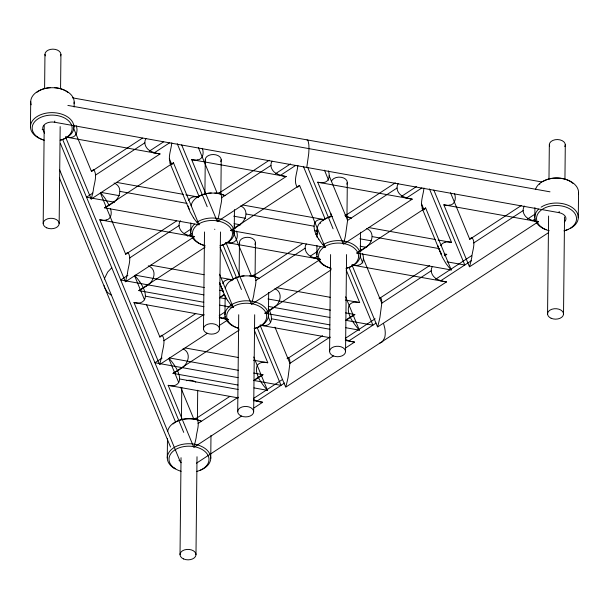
<?xml version="1.0" encoding="UTF-8"?>
<svg xmlns="http://www.w3.org/2000/svg" width="609" height="609" viewBox="0 0 609 609"><rect width="100%" height="100%" fill="white"/><g stroke="black" fill="none" stroke-linecap="round" stroke-linejoin="round"><path stroke-width="0.91" d="M91.198 199.036L65.566 137.01L160.053 153.948L91.198 199.036L91.525 197.841A34.074 6.394 -79.8 0 0 93.253 190.724C93.748 184.245 97.897 175.308 93.748 169.751A33.031 6.197 -79.8 0 0 91.799 171.121L91.487 171.479L73.864 128.834M127.456 273.494C127.966 267.008 132.1 258.087 127.959 252.529M159.939 363.375A34.074 6.394 -79.8 0 0 161.667 356.273C162.161 349.794 166.318 340.85 162.169 335.3M171.829 142.818A34.074 6.394 -79.8 0 0 171.677 143.503C171.19 149.981 167.033 158.926 171.182 164.476A33.031 6.197 -79.8 0 0 173.131 163.113L173.443 162.748L199.082 224.782L104.588 207.844L173.443 162.748M194.126 446.237L194.126 446.237A33.031 6.197 -79.8 0 0 196.174 437.658C196.433 431.804 200.757 422.448 196.09 418.109A34.074 6.394 -79.8 0 0 194.576 419.243M217.611 220.42A33.031 6.197 -79.8 0 0 219.643 211.94C219.902 206.078 224.219 196.73 219.56 192.391A34.074 6.394 -79.8 0 0 218.052 193.525M251.822 303.198A33.031 6.197 -79.8 0 0 253.854 294.71C254.105 288.856 258.429 279.501 253.77 275.161M424.016 188.021A34.074 6.394 -79.8 0 0 423.864 188.706C423.369 195.184 419.213 204.129 423.362 209.679A33.031 6.197 -79.8 0 0 425.318 208.308L425.63 207.951L451.261 269.977L356.775 253.039L425.63 207.951M469.798 265.623A33.031 6.197 -79.8 0 0 471.83 257.143C472.089 251.281 476.405 241.933 471.747 237.586A34.074 6.394 -79.8 0 0 470.079 238.903L469.76 239.284L450.538 192.756M30.45 126.817L30.716 101.513M43.193 223.518L44.213 125.644M44.602 88.587L44.959 54.376M59.157 223.526L60.169 126.611M60.573 88.602L60.93 54.391M73.917 127.342L73.94 125.127M74.131 107.024L74.184 102.038M167.277 457.907L167.483 438.518M180.02 554.609L181.033 457.686M181.436 419.677L181.771 387.37M190.746 232.189L190.845 222.955M195.984 554.624L197.012 456.75M197.4 419.692L197.704 390.24M203.49 328.89L204.502 231.968M204.906 193.959L205.263 159.748M210.744 458.44L210.988 435.351M219.453 328.906L220.473 231.983M220.869 193.974L221.227 159.764M224.957 314.967L225.163 295.571M234.214 232.714L234.237 230.499M234.252 229.022L234.457 209.633M237.7 411.661L238.713 314.739M239.109 276.73L239.466 242.527M253.664 411.676L254.676 314.754M255.08 276.745L255.437 242.542M268.424 315.492L268.668 292.404M316.84 254.79L316.939 245.556M317.023 237.244L317.106 229.486M329.583 351.492L330.596 254.57M330.999 216.56L331.022 213.706M345.547 351.5L346.559 254.585M346.963 216.576L347.32 182.365M360.307 255.316L360.33 253.473M360.345 251.624L360.551 232.227M534.816 217.215L534.923 207.616M547.56 313.917L548.587 216.043M548.975 178.985L549.333 144.775M563.523 313.932L564.535 217.01M564.939 179L565.297 144.79M578.284 217.74L578.55 192.444M139.842 282.005C143.793 287.357 149.745 299.666 140.428 302.78A33.031 17.813 56.8 0 1 134.863 302.711L133.98 302.559L159.611 364.585L206.953 333.587M169.036 358.389L169.363 358.762A34.074 18.377 56.8 0 1 174.06 364.768C177.988 370.135 183.964 382.437 174.638 385.558A33.031 17.813 56.8 0 1 169.074 385.482L168.183 385.33L193.822 447.356L241.156 416.358M268.219 308.306C271.629 313.315 274.233 324.3 265.714 325.533M318.804 239.177C314.823 233.894 310.118 221.295 319.816 219.446A34.074 18.377 56.8 0 1 324.125 219.575M328.342 170.931C330.299 175.285 329.119 182.22 323.394 182.586A34.074 18.377 56.8 0 1 318.644 182.38L317.746 182.213L343.385 244.239L412.24 199.151L317.746 182.213M362.553 253.702C364.273 257.797 363.649 264.283 358.412 265.212A33.031 17.813 56.8 0 1 352.847 265.136M114.081 183.035C123.779 186.894 119.79 199.326 112.254 203.216A34.074 24.771 -22.5 0 1 105.799 207.22L104.588 207.844M160.053 153.948L158.842 153.75A33.031 24.01 -22.5 0 1 151.352 151.489C146.404 149.532 142.963 143.549 145.932 138.578M194.263 236.718L99.769 219.78L125.408 281.815L194.263 236.718L193.045 236.528A34.074 24.771 -22.5 0 1 186.651 234.739C180.919 233.026 176.724 226.167 180.47 220.724M240.677 205.918C249.941 210.075 245.556 221.996 238.347 225.817A34.074 24.771 -22.5 0 1 231.892 229.814L230.682 230.446L325.176 247.376L299.537 185.349L230.682 230.446M277.468 174.06C272.482 172.18 269.064 166.128 272.025 161.179M320.357 259.32L225.863 242.382L251.494 304.416L320.357 259.32L319.139 259.129A34.074 24.771 -22.5 0 1 312.744 257.341C307.332 255.651 302.993 249.378 306.228 243.95M366.77 228.512C376.027 232.668 371.65 244.597 364.441 248.411A34.074 24.771 -22.5 0 1 357.985 252.415L356.775 253.039M412.24 199.151L411.098 198.968A33.031 24.01 -22.5 0 1 403.539 196.692C398.438 194.705 395.074 188.447 398.278 183.461M446.443 281.921L351.956 264.984L377.588 327.01L446.443 281.921L445.232 281.723A34.074 24.771 -22.5 0 1 438.838 279.942C433.425 278.252 429.086 271.979 432.321 266.552M529.655 219.263C524.509 217.352 521.175 211.034 524.364 206.063M44.495 133.226L43.064 129.778A9.432 6.189 0.6 0 1 45.477 123.81A9.432 6.189 0.6 0 1 54.582 122.234L54.825 121.054M306.769 167.437L308.702 153.826A26.804 5.032 -79.8 0 0 308.938 148.626A26.804 5.032 -79.8 0 0 308.801 144.363L308.078 140.801L307.05 139.88M564.353 222.125A9.432 6.189 0.6 0 0 558.948 212.64L559.191 211.452M194.104 446.313L193.982 446.762M222.643 283.489L224.371 281.069L227.119 279.767A33.031 17.813 56.8 0 1 232.684 279.843L232.844 279.843M188.531 200.475L190.16 198.29L192.916 196.996A33.031 17.813 56.8 0 1 198.481 197.065L185.867 194.804M440.71 245.678L442.347 243.493L445.095 242.192M100.378 193L125.69 254.257L126.01 253.862A33.031 6.197 -79.8 0 1 127.966 252.484M146.442 304.462L159.901 337.028L160.22 336.632A33.031 6.197 -79.8 0 1 162.177 335.262M299.514 185.372L299.263 185.699A33.031 6.197 -79.8 0 1 297.268 187.115C293.142 181.467 297.268 172.629 297.771 166.112A34.074 6.394 -79.8 0 1 297.923 165.42M111.774 267.762L107.717 272.017L104.71 278.016A26.804 19.48 -22.5 0 0 104.436 279.021M219.468 297.877L221.09 296.56M253.671 380.648L254.204 380.199M345.562 320.471L346.087 320.029A33.031 24.01 -22.5 0 1 353.639 315.173L354.849 314.533L345.569 312.874M146.464 285.986C154.001 282.096 157.982 269.665 148.284 265.806M91.487 171.479L142.415 138.129M95.4 175.194L144.851 142.81M149.35 151.161L163.692 141.768M92.857 193.053L86.524 197.202L114.545 202.226M153.856 153.11L169.698 142.734M125.69 254.257L176.618 220.907M219.012 193.144L269.224 160.258M129.61 257.965L179.054 225.589M221.493 197.796L270.944 165.412M184.268 233.468L190.724 229.235M275.435 173.763L290.501 163.897M127.89 275.283L120.734 279.973L203.855 294.878M187.557 236.216L191.53 233.605M279.836 175.78L295.746 165.359M286.146 176.549L217.291 221.638L191.652 159.611L286.146 176.549L284.936 176.351M203.756 302.262L138.799 290.615L204.784 247.399M159.901 337.028L195.763 313.544M220.153 297.573L224.455 294.756M252.499 276.387L302.711 243.501M316.337 234.579L317.776 233.643M345.105 215.746L395.31 182.86M163.821 340.743L203.992 314.434M255.704 280.566L305.147 248.19M397.03 188.014L347.587 220.397L345.432 235.919A34.074 6.394 -79.8 0 1 343.704 243.029M219.194 315.767L224.934 312.014M310.362 256.062L316.817 251.837M401.529 196.364L416.594 186.499M162.07 358.077L154.937 362.751L238.066 377.649M222.27 318.659L225.437 316.581M314.153 258.482L317.319 256.412M406.036 198.313L421.877 187.937M219.864 325.13L228.466 319.497L219.187 317.829M237.967 385.033L173.002 373.386L238.994 330.177M329.85 324.863L264.885 313.216L330.877 270M194.827 419.335L229.974 396.314M254.356 380.343L262.966 374.71L253.687 373.043M287.425 358.686L322.572 335.673M346.239 320.174L354.849 314.533M379.308 298.517L429.52 265.638M444.585 255.772L446.732 254.364L444.205 253.907M469.76 239.284L521.403 205.461M198.024 423.514L238.203 397.205M330.086 337.028L289.907 363.337L288.049 377.481A33.031 6.197 -79.8 0 1 286.024 385.969M431.241 270.784L381.797 303.168L379.94 317.304A33.031 6.197 -79.8 0 1 377.915 325.792M473.68 242.991L523.123 210.615M253.413 398.537L282.507 379.483M345.295 338.36L375.159 318.804M435.648 279.196L471.64 255.628M527.539 219.019L535.189 214.003M256.77 401.24L284.609 383.008M349.048 340.804L376.096 323.09M440.535 280.894L471.564 260.576M532.022 220.983L535.204 218.897M254.067 407.901L262.677 402.267L253.397 400.6M333.047 356.189L285.705 387.187L260.066 325.16L330.093 337.706M345.958 347.731L354.56 342.091L345.28 340.431M538.333 221.745L469.47 266.841L443.839 204.814L538.333 221.745L537.191 221.569A33.031 24.01 -22.5 0 1 529.624 219.286M196.463 463.198L548.686 232.539M266.11 312.6L264.885 313.216M174.227 372.777L173.002 373.386M261.741 375.319L262.966 374.71M138.875 290.577L140.017 290.006A34.074 24.771 -22.5 0 0 146.472 286.002M446.732 254.364L445.514 254.973A33.031 24.01 -22.5 0 0 444.928 255.308M379.468 343.354L382.46 341.74L384.682 337.675A26.842 14.471 56.8 0 0 384.774 328.213L383.563 323.63M106.225 220.009C111.47 219.088 112.086 212.594 110.366 208.506M232.318 242.61C237.556 241.682 238.18 235.196 236.459 231.108M287.981 357.94C290.318 358.138 289.709 361.693 289.907 363.337L274.956 327.147M197.301 159.984C203.033 159.627 204.213 152.684 202.257 148.33M449.488 205.187C455.212 204.822 456.392 197.887 454.436 193.533M345.935 214.954L347.191 216.34L347.587 220.397L329.18 175.849M228.466 319.497L227.256 319.299M354.56 342.091L353.349 341.9A34.074 24.771 -22.5 0 1 346.947 340.111L345.364 339.342M262.601 402.252L261.467 402.077A34.074 24.771 -22.5 0 1 255.064 400.288M72.486 97.836L541.622 181.924M67.881 105.418L549.996 191.827M54.582 122.234L558.948 212.64M116.692 182.403L183.339 194.347M242.778 205.005L323.775 219.522M368.871 227.599L435.526 239.55M438.054 239.999L451.551 242.42L429.444 188.919M120.08 191.416L187.085 203.429M246.173 214.018L314.031 226.183M372.266 236.619L439.272 248.624M100.904 192.375L119.463 195.702M233.742 216.187L245.556 218.304M314.739 230.704L317.266 231.154M359.835 238.789L371.65 240.905M234.1 223.655L240.639 224.828M360.193 246.249L366.725 247.421M447.052 261.824L464.796 264.999L433.836 190.069M150.895 265.174L204.045 274.705M221.767 277.879L232.729 279.843M276.988 287.775L330.139 297.299M345.326 300.024L359.668 302.597L346.209 270.031M135.107 275.146L204.289 287.547M219.476 290.272L222.856 290.874L224.721 295.502L227.713 300.549M267.952 298.958L330.382 310.148M219.735 297.717L226.274 298.89M268.303 306.426L329.949 317.472M345.828 320.319L372.914 325.176L349.026 267.366M219.788 305.132L233.285 307.553L219.506 274.21M345.882 327.733L359.379 330.154L345.6 296.811M145.414 296.202L203.931 306.685M271.5 318.796L330.025 329.286M133.98 302.559L204 315.112M185.106 347.945L238.256 357.475M253.443 360.193L267.785 362.766L254.326 330.2M169.317 357.925L238.5 370.325M253.945 380.496L281.031 385.352L257.264 327.84M253.999 387.903L267.496 390.323L253.717 356.988M179.617 378.973L238.142 389.463M168.183 385.33L238.21 397.883M191.652 159.611L192.551 159.794M352.794 265.159L352.01 264.999M100.668 219.971L99.769 219.78M260.066 325.16L260.972 325.343M266.887 362.583L267.724 362.751M225.916 242.397L226.761 242.572A33.031 17.813 56.8 0 0 232.333 242.648M443.839 204.814L444.737 204.997A34.074 18.377 56.8 0 0 449.495 205.21M65.566 137.01L66.465 137.192A34.074 18.377 56.8 0 0 71.223 137.406C76.932 136.995 78.119 130.098 76.163 125.728M451.551 242.42L450.652 242.237A33.031 17.813 56.8 0 0 445.08 242.161M359.668 302.597L358.77 302.407A34.074 18.377 56.8 0 0 354.012 302.201C344.329 304.104 349.033 316.65 353.007 321.948A33.031 17.813 56.8 0 0 358.495 329.142L359.379 330.154M255.08 400.273L253.473 399.512M42.181 129.329L43.064 129.778M111.485 295.327L107.504 292.457L104.611 287.478A26.804 19.48 -22.5 0 1 104.169 285.636M179.016 460.419L179.899 460.868A9.432 6.189 0.6 0 0 181.17 462.711M274.887 288.689C283.512 292.465 280.406 303.731 273.647 307.72A33.031 24.01 -22.5 0 1 266.095 312.577M183.005 348.866C192.261 353.014 187.884 364.943 180.667 368.757A34.074 24.771 -22.5 0 1 174.22 372.761M331.014 269.718L330.185 268.31M204.928 247.125L204.091 245.709M541.584 227.233L542.452 227.835M323.607 264.808L324.475 265.41M197.522 242.207L198.382 242.808M37.218 136.835L38.085 137.436M231.724 324.978L232.592 325.579M174.045 467.925L174.912 468.527M239.002 329.804L238.302 328.479M325.176 247.376L324.285 246.386A33.031 17.813 56.8 0 1 318.781 239.185M233.285 307.553L232.394 306.563A34.074 18.377 56.8 0 1 227.697 300.557M267.496 390.323L266.658 389.395M451.208 269.916L450.371 268.988A34.074 18.377 56.8 0 1 445.674 262.981L442.203 256.899L440.33 251.182M199.021 224.721L198.245 223.853A34.074 18.377 56.8 0 1 193.495 217.786M100.508 192.718L100.949 193.22A34.074 18.377 56.8 0 1 105.646 199.219L109.277 205.652M134.772 275.55L135.16 275.991A34.074 18.377 56.8 0 1 139.857 281.997M193.502 217.778L190.023 211.696L188.143 205.987M360.284 248.464L361.464 250.855M234.191 225.863L235.371 228.253M422.067 208.133L441.198 254.433L437.734 245.709L439.142 249.264M169.881 162.938L189.011 209.23M421.71 204.236L424.016 209.808M363.39 258.627L381.797 303.168C381.592 301.508 382.201 297.976 379.864 297.763A34.074 6.394 -79.8 0 0 379.118 298.151M324.445 170.162L328.609 180.241M360.254 256.808L362.819 263.012M307.758 167.513L333.1 228.824M303.351 166.318L325.137 219.042M198.351 147.561L217.261 193.304M233.521 232.661L251.464 276.083M268.371 316.984L270.609 322.412M181.649 144.873L207.212 206.733M223.061 245.069L241.423 289.503M177.257 143.716L199.052 196.448M220.115 247.429L233.255 279.219M169.53 159.04L171.829 164.605M219.385 282.53L223.221 292L220.1 284.152M134.589 275.77L144.523 299.811M168.792 358.549L178.726 382.581M180.652 387.233L193.791 419.022M62.811 139.826L183.712 432.382M60.458 143.602L175.552 422.106M59.461 169.439L179.899 460.868M59.446 178.026L170.52 447.029M220.039 283.992L221.166 286.839M222.864 290.912L222.293 288.407M31.188 104.809A21.734 14.258 0.6 0 1 51.247 87.719A21.734 14.258 0.6 0 1 74.077 103.515M37.004 92.233A19.998 13.116 0.6 0 1 50.273 87.597M54.505 87.612A19.998 13.116 0.6 0 1 67.82 92.34M43.627 139.956A21.734 14.258 0.6 0 1 34.964 118.093A21.734 14.258 0.6 0 1 69.312 118.215A21.734 14.258 0.6 0 1 60.892 140.017M44.297 140.222A19.998 13.116 0.6 0 1 36.327 120.11A19.998 13.116 0.6 0 1 67.926 120.224A19.998 13.116 0.6 0 1 60.184 140.276M535.524 189.361A21.734 14.258 0.6 0 1 560.09 178.285A21.734 14.258 0.6 0 1 578.443 193.913M539.582 184.306A19.998 13.116 0.6 0 1 539.909 183.956M542.634 181.718A19.998 13.116 0.6 0 1 572.962 183.393M541.127 207.159A21.734 14.258 0.6 0 1 572.544 207.73A21.734 14.258 0.6 0 1 570.542 228.299M568.357 229.342A21.734 14.258 0.6 0 1 565.906 230.225M546.075 229.73A21.734 14.258 0.6 0 1 538.6 209.153M549.242 230.781A19.998 13.116 0.6 0 1 540.571 210.615A19.998 13.116 0.6 0 1 572.422 210.737A19.998 13.116 0.6 0 1 563.972 230.834M167.65 431.507A21.734 14.258 0.6 0 1 201.526 421.352M173.07 423.971A19.998 13.116 0.6 0 1 200.985 421.169M175.148 468.892A21.734 14.258 0.6 0 1 173.938 447.63A21.734 14.258 0.6 0 1 206.261 449.412A21.734 14.258 0.6 0 1 200.232 470.27M181.124 471.313A19.998 13.116 0.6 0 1 173.283 451.094A19.998 13.116 0.6 0 1 205.012 451.535A19.998 13.116 0.6 0 1 196.433 471.526M191.119 205.781A21.734 14.258 0.6 0 1 224.995 195.626M197.308 197.605A19.998 13.116 0.6 0 1 211.277 192.931M214.802 192.984A19.998 13.116 0.6 0 1 224.957 195.702M197.057 222.133A21.734 14.258 0.6 0 1 230.415 224.318A21.734 14.258 0.6 0 1 221.189 245.389M203.924 245.328A21.734 14.258 0.6 0 1 194.53 224.127M205.172 245.754A19.998 13.116 0.6 0 1 196.501 225.589A19.998 13.116 0.6 0 1 228.352 225.703A19.998 13.116 0.6 0 1 219.902 245.808M214.543 229.235A6.958 4.56 0.6 0 1 214.878 229.311M225.322 288.559A21.734 14.258 0.6 0 1 259.206 278.404M230.75 281.023A19.998 13.116 0.6 0 1 244.08 275.793M249.713 275.816A19.998 13.116 0.6 0 1 258.147 277.986M238.134 328.099A21.734 14.258 0.6 0 1 229.471 306.243A21.734 14.258 0.6 0 1 263.819 306.365A21.734 14.258 0.6 0 1 255.399 328.16M238.804 328.365A19.998 13.116 0.6 0 1 230.963 308.146A19.998 13.116 0.6 0 1 262.692 308.588A19.998 13.116 0.6 0 1 254.105 328.578M317.578 232.783A21.734 14.258 0.6 0 1 332.171 216.324M345.356 216.37A21.734 14.258 0.6 0 1 351.089 218.228M320.471 223.343A19.998 13.116 0.6 0 1 320.73 222.97M322.633 220.854A19.998 13.116 0.6 0 1 332.012 216.256M345.562 216.302A19.998 13.116 0.6 0 1 351.05 218.304M323.151 244.727A21.734 14.258 0.6 0 1 356.509 246.919A21.734 14.258 0.6 0 1 347.282 267.99M330.017 267.93A21.734 14.258 0.6 0 1 320.623 246.721M331.266 268.356A19.998 13.116 0.6 0 1 322.595 248.19A19.998 13.116 0.6 0 1 354.446 248.305A19.998 13.116 0.6 0 1 345.996 268.409M205.606 161.225A7.986 5.237 0.6 0 1 213.47 154.526A7.986 5.237 0.6 0 1 220.747 161.598M331.425 181.604A7.986 5.237 0.6 0 1 341.253 177.288A7.986 5.237 0.6 0 1 346.841 184.192M239.664 243.638A7.986 5.237 0.6 0 1 247.962 237.304A7.986 5.237 0.6 0 1 254.95 244.369M186.4 380.709A7.986 5.237 0.6 0 1 195.763 382.056M45.302 55.853A7.986 5.237 0.6 0 1 52.884 49.146A7.986 5.237 0.6 0 1 60.618 55.868M549.668 146.251A7.986 5.237 0.6 0 1 557.539 139.552A7.986 5.237 0.6 0 1 564.817 146.624M127.464 273.502A34.074 6.394 -79.8 0 1 125.728 280.604M252.255 276.296A34.074 6.394 -79.8 0 1 253.77 275.139M221.075 296.553A34.074 24.771 -22.5 0 1 224.561 294.216M287.083 358.45A34.074 6.394 -79.8 0 1 287.981 357.917M265.73 325.556A34.074 18.377 56.8 0 1 260.964 325.328M284.951 176.328A33.031 24.01 -22.5 0 1 277.445 174.09M227.271 319.268A33.031 24.01 -22.5 0 1 219.765 317.038M266.613 389.318A33.031 17.813 56.8 0 1 261.109 382.132C257.173 376.826 252.431 364.251 262.136 362.393A34.074 18.377 56.8 0 1 266.887 362.599M106.24 220.047A33.031 17.813 56.8 0 1 100.66 219.933M345.067 215.266A33.031 6.197 -79.8 0 1 345.942 214.916M315.85 234.412A33.031 24.01 -22.5 0 1 317.639 233.354M254.181 380.183A33.031 24.01 -22.5 0 1 261.756 375.342M197.308 160.007A34.074 18.377 56.8 0 1 192.551 159.779M207.052 333.23A7.986 5.237 0.6 0 0 219.438 329.279A7.986 5.237 0.6 0 0 207.928 324.178A7.986 5.237 0.6 0 0 207.052 333.23M333.138 355.831A7.986 5.237 0.6 0 0 345.531 351.88A7.986 5.237 0.6 0 0 334.021 346.78A7.986 5.237 0.6 0 0 333.138 355.831M241.255 416A7.986 5.237 0.6 0 0 253.648 412.049A7.986 5.237 0.6 0 0 242.138 406.957A7.986 5.237 0.6 0 0 241.255 416M183.583 558.948A7.986 5.237 0.6 0 0 195.969 554.997A7.986 5.237 0.6 0 0 184.458 549.904A7.986 5.237 0.6 0 0 183.583 558.948M46.748 227.857A7.986 5.237 0.6 0 0 59.142 223.906A7.986 5.237 0.6 0 0 47.631 218.806A7.986 5.237 0.6 0 0 46.748 227.857M551.115 318.256A7.986 5.237 0.6 0 0 563.508 314.305A7.986 5.237 0.6 0 0 551.998 309.212A7.986 5.237 0.6 0 0 551.115 318.256"/></g></svg>
